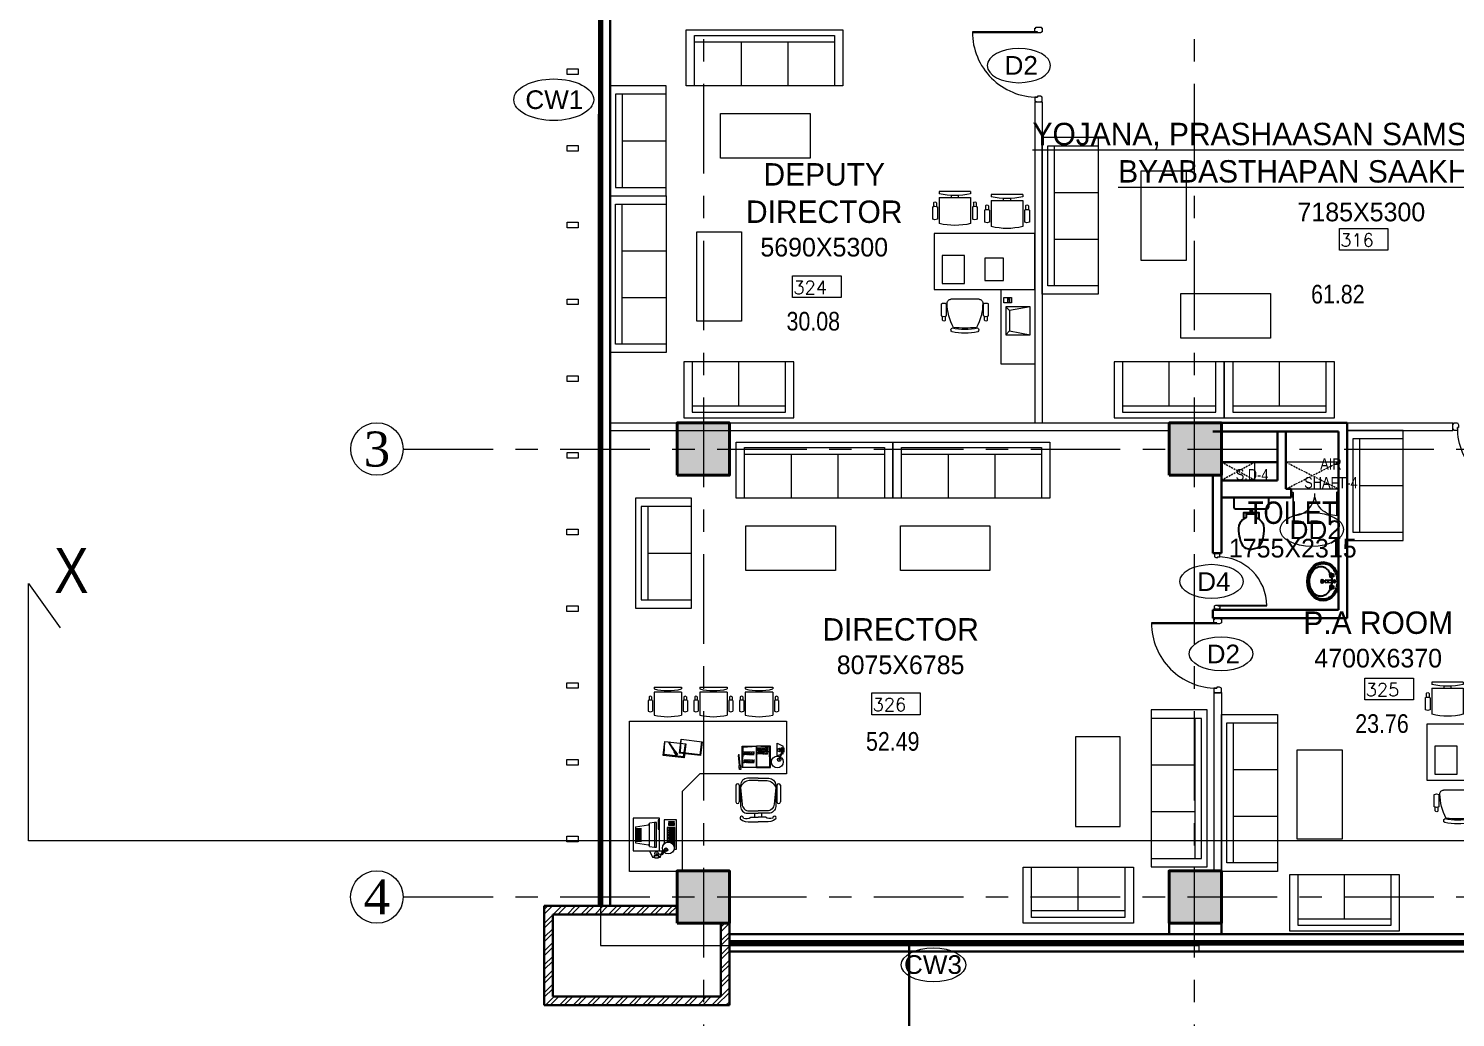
# Model space of a CAD drawing. Header units: millimetres. Extents: x 24487468 to 24959437, y -333213 to 842934.
# Drawn here: x 24705120 to 24724232, y 129557 to 142804 of the extents above; entities that cross this region are included whole.
import ezdxf
from ezdxf.enums import TextEntityAlignment as Align

# ---------------------------------------------------------------- set-up
doc = ezdxf.new("R2010")
doc.units = ezdxf.units.MM
doc.header["$MEASUREMENT"] = 0
for name, pattern in [('ACAD_ISO10W100', [18.5, 12, -3, 0.5, -3]), ('BORDERX2', [3.5, 1, -0.5, 1, -0.5, 0, -0.5]), ('Centreline', [21, 12, -3, 3, -3]), ('HIDDEN', [0.375, 0.25, -0.125])]:
    doc.linetypes.add(name, pattern=pattern)
doc.layers.get('0').update_dxf_attribs({"lineweight": 5})
for name, color, linetype, lineweight in [('A 0.13 dw', 175, 'Continuous', 5), ('A 0.13furniture', 30, 'Continuous', 0), ('AREA', 7, 'Continuous', 5), ('CENLINE', 220, 'ACAD_ISO10W100', 5), ('COLUMN', 12, 'Continuous', 40), ('GRID', 205, 'BORDERX2', 5), ('HACTH', 8, 'Continuous', 0), ('hatch', 9, 'Continuous', 0), ('p1 plan grid lck', 6, 'Continuous', 5), ('room number', 99, 'Continuous', 20), ('text', 7, 'Continuous', 15), ('TEXT ROOM', 3, 'Continuous', 15), ('wall', 53, 'Continuous', 15), ('Wall1', 37, 'Continuous', 30), ('WALL2', 4, 'Continuous', 15), ('win shutters', 140, 'Continuous', 25)]:
    doc.layers.add(name, color=color, linetype=linetype, lineweight=lineweight)
doc.layers.add('A-BTEXT', color=57, linetype='Continuous')
doc.styles.add('arial', font='times.ttf')
doc.styles.add('ATTR', font='romans.shx', dxfattribs={"width": 0.8, "height": 0.48})
doc.styles.add('LABEL', font='arial.ttf', dxfattribs={"height": 18})
doc.styles.add('ordinary', font='arial.ttf')
doc.styles.add('ROMANS', font='romans__.ttf')
doc.styles.add('Tahoma', font='technic_.ttf')

# ---------------------------------------------------------------- blocks, each defined once
blk = doc.blocks.new('column 350')
at = {"layer": 'COLUMN', "ltscale": 100}
h = blk.add_hatch(color=256, dxfattribs=at)
h.dxf.hatch_style = 1
h.paths.add_polyline_path([(1327.5, 1037.5), (627.5, 1037.5), (627.5, 337.5), (1327.5, 337.5)])
blk.add_lwpolyline([(627.5, 1037.5), (1327.5, 1037.5), (1327.5, 337.5), (627.5, 337.5)], close=True, dxfattribs=at)
blk = doc.blocks.new('grid letter-flat-4-flat-1')
at = {"layer": 'GRID', "linetype": 'Continuous'}
blk.add_circle((0, 374.75), 281.25, dxfattribs=at)
blk = doc.blocks.new('Door1000-flat-3')
at = {"layer": 'A 0.13 dw'}
for p, q in [((-38, 0), (-38, -12)), ((38, 0), (-38, 0)), ((-38, -12), (-50, -12)), ((-50, -12), (-50, -63)), ((-50, -63), (-25, -75)), ((-25, -75), (12, -75)), ((12, -75), (12, -63)), ((12, -63), (50, -63)), ((38, -12), (38, 0)), ((50, -12), (38, -12)), ((50, -63), (50, -12)), ((-50, -937), (-25, -925)), ((-50, -988), (-50, -937)), ((-25, -925), (12, -925)), ((12, -925), (12, -937)), ((12, -925), (886, -925)), ((12, -937), (50, -937)), ((12, -937), (886, -937)), ((50, -937), (50, -988)), ((-38, -988), (-50, -988)), ((-38, -1000), (-38, -988)), ((38, -1000), (-38, -1000)), ((50, -988), (38, -988)), ((38, -988), (38, -1000))]:
    blk.add_line(p, q, dxfattribs=at)
blk.add_lwpolyline([(886, -937), (886, -937, 0.414214), (12, -63)], format="xyb", dxfattribs=at)
blk = doc.blocks.new('*U36')
at = {"layer": 'room number'}
blk.add_lwpolyline([(46, 40), (46, 240), (491, 240), (491, 40)], close=True, dxfattribs=at)
at = {"layer": 'room number', "style": 'ROMANS'}
blk.add_attdef('ROOM_NUM', (53, 73), '', height=120, dxfattribs=at)
blk = doc.blocks.new('SEC')
at = {"layer": 'HACTH', "ltscale": 100}
blk.add_lwpolyline([(-25663, 0), (-60348, 0), (-60348, 3449), (-59923, 2854)], dxfattribs=at)
at = {"layer": 'text', "linetype": 'Continuous', "ltscale": 30, "insert": (-59774, 3623), "char_height": 600, "width": 21041.4, "attachment_point": 5, "style": 'arial'}
blk.add_mtext('{\\fTechnic|b0|i0|c2|p2;X}', dxfattribs=at)
blk = doc.blocks.new("84'' Sofa-flat-3-flat-1")
at = {"layer": 'A 0.13furniture'}
for p, q in [((-1987.5, -75), (-1987.5, -749.999925)), ((-112.5, -75), (-1987.5, -75)), ((-112.5, -162.5), (-1987.5, -162.5)), ((-1362.5, -162.5), (-1362.5, -749.999925)), ((-737.5, -162.5), (-737.5, -749.999925)), ((-112.5, -749.999925), (-112.5, -75))]:
    blk.add_line(p, q, dxfattribs=at)
blk.add_lwpolyline([(0, -749.999925), (0, 0), (-2100, 0), (-2100, -749.999925)], close=True, dxfattribs=at)
at = {"layer": 'A 0.13furniture', "style": 'ATTR', "text_generation_flag": 4, "width": 0.8, "flags": 9}
blk.add_attdef('ESTCODE', (0, 0), '', height=0.42, rotation=180, dxfattribs=at)
blk = doc.blocks.new('s11')
at = {"layer": 'A 0.13furniture'}
for p, q in [((-1363, 675), (-1363, 0)), ((-113, 675), (-1363, 675)), ((-1363, 587), (-1363, 0)), ((-113, 587), (-1363, 587)), ((-738, 587), (-738, 0)), ((-113, 0), (-113, 675))]:
    blk.add_line(p, q, dxfattribs=at)
blk.add_lwpolyline([(0, 0), (0, 750), (-1475, 750), (-1475, 0)], close=True, dxfattribs=at)
at = {"layer": 'A 0.13furniture', "style": 'ATTR', "text_generation_flag": 4, "width": 0.8, "flags": 9}
blk.add_attdef('ESTCODE', (0, 750), '', height=0.42, rotation=180, dxfattribs=at)
blk = doc.blocks.new('charpi western plan with cistern')
at = {"linetype": 'Continuous'}
for p, q in [((-16, 202), (-16, 150)), ((16, 150), (16, 202))]:
    blk.add_line(p, q, dxfattribs=at)
for points in [[(100, 288), (100, 202), (-100, 202), (-100, 288)], [(65, 265), (65, 217), (-65, 217), (-65, 265)]]:
    blk.add_lwpolyline(points, dxfattribs=at)
blk.add_lwpolyline([(235, 125, 0.414214), (210, 150), (210, 150), (-210, 150), (-210, 150, 0.414214), (-235, 125), (-235, 125), (-235, 0), (235, 0)], format="xyb", close=True, dxfattribs=at)
for points in [[(-65, 265), (-153, 341), (-164, 486), (-73, 677), (0, 694)], [(65, 265), (153, 341), (165, 486), (73, 677), (0, 694)]]:
    blk.add_spline(points, degree=3)
blk = doc.blocks.new('sdtgkljb m')
at = {"layer": 'A-BTEXT'}
for p, q in [((1270.14, 1569.35), (1270.84, 1568.64)), ((1271.02, 1570.13), (1270.15, 1569.27)), ((1270.25, 1569.77), (1271.27, 1568.74)), ((1271.38, 1569.96), (1270.32, 1568.91)), ((1270.51, 1570.04), (1271.54, 1569.01)), ((1271.6, 1569.65), (1270.63, 1568.69)), ((1270.94, 1570.14), (1271.64, 1569.44)), ((1271.59, 1569.11), (1271.17, 1568.69)), ((1272.92, 1570.12), (1272.92, 1568.62)), ((1275.9, 1564.36), (1275.91, 1566.36)), ((1275.91, 1566.36), (1276.41, 1566.36)), ((1275.93, 1572.36), (1275.94, 1574.36)), ((1276.43, 1572.36), (1275.93, 1572.36)), ((1275.94, 1574.36), (1276.44, 1574.36)), ((1276.41, 1566.86), (1276.4, 1563.86)), ((1277.41, 1566.85), (1276.41, 1566.86)), ((1276.44, 1574.86), (1276.43, 1571.86)), ((1276.43, 1571.86), (1277.43, 1571.85)), ((1277.44, 1574.85), (1276.44, 1574.86)), ((1277.41, 1566.35), (1277.4, 1564.35)), ((1277.41, 1566.35), (1277.41, 1566.85)), ((1278.41, 1566.35), (1277.41, 1566.35)), ((1277.44, 1574.35), (1277.43, 1572.35)), ((1277.43, 1572.35), (1278.43, 1572.35)), ((1277.43, 1571.85), (1277.43, 1572.35)), ((1277.44, 1574.35), (1277.44, 1574.85)), ((1278.44, 1574.35), (1277.44, 1574.35)), ((1277.92, 1568.35), (1277.92, 1570.35)), ((1277.92, 1569.6), (1277.92, 1569.1)), ((1278.42, 1569.6), (1277.92, 1569.6)), ((1277.92, 1569.1), (1278.42, 1569.1)), ((1278.4, 1564.35), (1278.41, 1566.35)), ((1278.42, 1569.1), (1278.42, 1569.6)), ((1278.43, 1572.35), (1278.44, 1574.35)), ((1276.4, 1564.36), (1275.9, 1564.36)), ((1276.4, 1563.86), (1277.4, 1563.85)), ((1277.4, 1563.85), (1277.4, 1564.35)), ((1277.4, 1564.35), (1278.4, 1564.35))]:
    blk.add_line(p, q, dxfattribs=at)
for centre, radius in [((1270.89, 1569.39), 1), ((1270.89, 1569.39), 0.75), ((1279.17, 1569.39), 0.75)]:
    blk.add_circle(centre, radius, dxfattribs=at)
for centre, start, end in [((1274.84, 1582.63), 261.27228, 284.08628), ((1274.76, 1556.1), 75.54745, 98.36168)]:
    blk.add_arc(centre, 12.66, start, end, dxfattribs=at)
at = {"layer": 'A-BTEXT', "extrusion": (0, 0, -1)}
blk.add_ellipse((1271.42, 1569.42), major_axis=(0.04, 13), ratio=0.807692, start_param=3.141593, end_param=9.424778, dxfattribs=at)
at = {"layer": 'A-BTEXT'}
for points, knots in [([(1271.38, 1557.42), (1270.64, 1557.42), (1269.9, 1557.53), (1268.13, 1558.07), (1267.12, 1558.63), (1265.28, 1560.15), (1264.46, 1561.13), (1263.13, 1563.38), (1262.62, 1564.66), (1261.99, 1567.38), (1261.86, 1568.81), (1262.02, 1571.64), (1262.3, 1573.04), (1263.22, 1575.62), (1263.86, 1576.8), (1265.42, 1578.8), (1266.33, 1579.63), (1268.3, 1580.83), (1269.35, 1581.21), (1271.5, 1581.5), (1272.59, 1581.41), (1274.69, 1580.77), (1275.71, 1580.22), (1277.54, 1578.7), (1278.36, 1577.73), (1279.7, 1575.48), (1280.21, 1574.19), (1280.85, 1571.48), (1280.97, 1570.05), (1280.82, 1567.22), (1280.55, 1565.82), (1279.63, 1563.24), (1278.99, 1562.06), (1277.44, 1560.05), (1276.53, 1559.22), (1274.56, 1558.02), (1273.5, 1557.64), (1272.08, 1557.44), (1271.73, 1557.42), (1271.38, 1557.42)], [0, 0, 0, 0, 0.239071, 0.239071, 0.587936, 0.587936, 0.9368, 0.9368, 1.285665, 1.285665, 1.63453, 1.63453, 1.983394, 1.983394, 2.332259, 2.332259, 2.681124, 2.681124, 3.029988, 3.029988, 3.378853, 3.378853, 3.727717, 3.727717, 4.076582, 4.076582, 4.425447, 4.425447, 4.774311, 4.774311, 5.123176, 5.123176, 5.472041, 5.472041, 5.820905, 5.820905, 6.16977, 6.16977, 6.283185, 6.283185, 6.283185, 6.283185]), ([(1269.89, 1559.42), (1269.17, 1559.43), (1268.46, 1559.57), (1267.05, 1560.14), (1266.35, 1560.58), (1265.06, 1561.76), (1264.46, 1562.51), (1263.47, 1564.23), (1263.07, 1565.22), (1262.54, 1567.32), (1262.41, 1568.44), (1262.43, 1570.67), (1262.59, 1571.78), (1263.16, 1573.86), (1263.58, 1574.83), (1264.61, 1576.52), (1265.22, 1577.24), (1266.53, 1578.38), (1267.23, 1578.79), (1268.65, 1579.32), (1269.37, 1579.44), (1270.8, 1579.4), (1271.51, 1579.24), (1272.92, 1578.63), (1273.61, 1578.17), (1274.89, 1576.96), (1275.48, 1576.2), (1276.45, 1574.44), (1276.83, 1573.44), (1277.33, 1571.33), (1277.44, 1570.2), (1277.38, 1567.98), (1277.21, 1566.87), (1276.6, 1564.8), (1276.17, 1563.85), (1275.12, 1562.19), (1274.5, 1561.49), (1273.18, 1560.39), (1272.47, 1559.99), (1271.14, 1559.53), (1270.51, 1559.42), (1269.89, 1559.42)], [0, 0, 0, 0, 0.316111, 0.316111, 0.632222, 0.632222, 0.948333, 0.948333, 1.264445, 1.264445, 1.580556, 1.580556, 1.896667, 1.896667, 2.212778, 2.212778, 2.528889, 2.528889, 2.845, 2.845, 3.161111, 3.161111, 3.477223, 3.477223, 3.793334, 3.793334, 4.109445, 4.109445, 4.425556, 4.425556, 4.741667, 4.741667, 5.057778, 5.057778, 5.373889, 5.373889, 5.690001, 5.690001, 6.006112, 6.006112, 6.283185, 6.283185, 6.283185, 6.283185])]:
    blk.add_open_spline(points, degree=3, knots=knots, dxfattribs=at)
blk = doc.blocks.new('md1')
at = {"layer": 'A 0.13 dw'}
for p, q in [((-924, 1799), (-936, 1799)), ((-936, 1799), (-936, 1748)), ((-936, 1748), (-911, 1736)), ((-924, 1811), (-924, 1799)), ((-848, 1811), (-924, 1811)), ((-911, 1736), (-874, 1736)), ((-874, 1736), (-874, 1748)), ((-874, 1748), (-836, 1748)), ((-874, 1748), (0, 1748)), ((-874, 1736), (0, 1736)), ((-848, 1799), (-848, 1811)), ((-836, 1799), (-848, 1799)), ((-836, 1748), (-836, 1799)), ((-936, 0), (-911, 12)), ((-936, -51), (-936, 0)), ((-911, 12), (-874, 12)), ((-874, 12), (-874, 0)), ((-874, 12), (0, 12)), ((-874, 0), (-836, 0)), ((-874, 0), (0, 0)), ((-836, 0), (-836, -51)), ((-924, -51), (-936, -51)), ((-924, -63), (-924, -51)), ((-848, -63), (-924, -63)), ((-836, -51), (-848, -51)), ((-848, -51), (-848, -63))]:
    blk.add_line(p, q, dxfattribs=at)
for points in [[(0, 1748), (0, 1748, -0.414214), (-874, 874)], [(0, 0), (0, 0, 0.414214), (-874, 874)]]:
    blk.add_lwpolyline(points, format="xyb", dxfattribs=at)
blk = doc.blocks.new('Production Armchair 1-flat-3-flat-1')
at = {"layer": 'A 0.13furniture'}
for p, q in [((175, 302), (224, 302)), ((175, 262), (225, 262)), ((231, 315), (393, 315)), ((231, 250), (393, 250)), ((454, 189), (454, -188)), ((175, -261), (225, -261)), ((175, -300), (224, -300)), ((231, -248), (393, -248)), ((231, -313), (393, -313))]:
    blk.add_line(p, q, dxfattribs=at)
for centre, radius, start, end in [((402, -433), 672, 89.8784, 119.0931), ((185, 282), 21.8, 114.8953, 245.3358), ((284, 282), 62.8, 148.9511, 211.0489), ((340, 282), 62.8, 328.9511, 31.0489), ((405, 190), 48.9, 359.252, 92.1864), ((804, 0), 804, 167.6021, 192.3979), ((44, 156), 30.3, 34.2916, 145.7084), ((854, 0), 804, 167.6021, 192.3979), ((1965, 0), 1896, 175.3453, 184.606), ((44, -156), 30.3, 214.2902, 325.7098), ((402, 435), 672, 240.894, 270.1219), ((405, -188), 48.9, 267.8132, 0.748), ((185, -280), 21.8, 114.6645, 245.1044), ((284, -281), 62.8, 148.9511, 211.0489), ((340, -281), 62.8, 328.9511, 31.0489)]:
    blk.add_arc(centre, radius, start, end, dxfattribs=at)
at = {"layer": 'A 0.13furniture', "style": 'ATTR', "text_generation_flag": 4, "width": 0.8, "flags": 9}
blk.add_attdef('ESTCODE', (0, 0), '', height=0.126, rotation=270, dxfattribs=at)
blk = doc.blocks.new('Executive Armchair 1-flat-5-flat-1')
at = {"layer": 'A 0.13furniture'}
for p, q in [((-80.00175, 209.8875), (-430.05475, 209.8875)), ((-207.9205, 299.7425), (-369.9195, 299.7425)), ((-207.9205, 234.94), (-369.9195, 234.94)), ((-152.609, 286.8125), (-201.71775, 286.7925)), ((-152.68875, 247.275), (-200.6105, 247.28)), ((-80.00175, -209.89), (-80.00175, 209.8875)), ((0, 210), (-30.0025, 210)), ((0, 210), (0, -210)), ((-53.85975, 45), (-80.00175, 45)), ((-80.00175, -45), (-53.8405, -45)), ((-80.00175, -209.89), (-430.001, -209.89)), ((-207.9205, -234.9425), (-369.9195, -234.9425)), ((-207.9205, -299.745), (-369.9195, -299.745)), ((-152.609, -286.815), (-201.71775, -286.795)), ((-152.68875, -247.2775), (-200.6105, -247.2825)), ((0, -210), (-30.0025, -210))]:
    blk.add_line(p, q, dxfattribs=at)
for centre, radius, start, end in [((439.44675, 0.11), 894.44925, 166.435999999, 193.5788), ((-316.09875, 267.3425), 62.82115, 148.951400001, 211.048700002), ((-261.74125, 267.3425), 62.82123, 328.951400001, 31.04859), ((-161.7745, 267.0625), 21.77348, 294.664000001, 65.104889999), ((839.5795, 0), 894.58, 166.423299999, 193.576700001), ((-316.099, -267.3425), 62.821, 148.951299998, 211.048700002), ((-261.741, -267.3425), 62.821, 328.951299998, 31.04867), ((-161.7745, -267.065), 21.77342, 294.894900003, 65.336150001)]:
    blk.add_arc(centre, radius, start, end, dxfattribs=at)
at = {"layer": 'A 0.13furniture', "style": 'ATTR', "text_generation_flag": 4, "width": 0.8, "flags": 9}
blk.add_attdef('ESTCODE', (0, 0), '', height=0.1199, rotation=90, dxfattribs=at)
blk = doc.blocks.new('Executive Armchair 1-flat-6-flat-1')
at = {"layer": 'A 0.13furniture'}
for p, q in [((-80.00175, 209.8875), (-430.05475, 209.8875)), ((-207.9205, 299.7425), (-369.9195, 299.7425)), ((-207.9205, 234.94), (-369.9195, 234.94)), ((-152.609, 286.8125), (-201.71775, 286.7925)), ((-152.68875, 247.275), (-200.6105, 247.28)), ((-80.00175, -209.89), (-80.00175, 209.8875)), ((0, 210), (-30.0025, 210)), ((0, 210), (0, -210)), ((-53.85975, 45), (-80.00175, 45)), ((-80.00175, -45), (-53.8405, -45)), ((-80.00175, -209.89), (-430.001, -209.89)), ((-207.9205, -234.9425), (-369.9195, -234.9425)), ((-207.9205, -299.745), (-369.9195, -299.745)), ((-152.609, -286.815), (-201.71775, -286.795)), ((-152.68875, -247.2775), (-200.6105, -247.2825)), ((0, -210), (-30.0025, -210))]:
    blk.add_line(p, q, dxfattribs=at)
for centre, radius, start, end in [((439.44675, 0.11), 894.44925, 166.435999999, 193.5788), ((-316.09875, 267.3425), 62.82115, 148.951400001, 211.048700002), ((-261.74125, 267.3425), 62.82123, 328.951400001, 31.04859), ((-161.7745, 267.0625), 21.77348, 294.664000001, 65.104889999), ((839.5795, 0), 894.58, 166.423299999, 193.576700001), ((-316.099, -267.3425), 62.821, 148.951299998, 211.048700002), ((-261.741, -267.3425), 62.821, 328.951299998, 31.04867), ((-161.7745, -267.065), 21.77342, 294.894900003, 65.336150001)]:
    blk.add_arc(centre, radius, start, end, dxfattribs=at)
at = {"layer": 'A 0.13furniture', "style": 'ATTR', "text_generation_flag": 4, "width": 0.8, "flags": 9}
blk.add_attdef('ESTCODE', (0, 0), '', height=0.1199, rotation=90, dxfattribs=at)
blk = doc.blocks.new('ASD-flat-1-flat-1')
at = {"layer": 'A 0.13furniture'}
for p, q in [((552383, -73628), (551383, -73628)), ((551383, -73628), (551383, -74078)), ((551777, -74017), (551777, -73692)), ((551827, -73967), (551777, -73692)), ((551777, -73692), (552152, -73692)), ((552152, -73692), (552102, -73967)), ((552152, -73692), (552152, -74017)), ((552202, -73942), (552202, -74042)), ((552277, -73942), (552202, -73942)), ((552277, -74042), (552277, -73942)), ((551383, -74078), (552383, -74078)), ((551777, -74017), (551827, -73967)), ((552152, -74017), (551777, -74017)), ((552102, -73967), (551827, -73967)), ((552102, -73967), (552152, -74017)), ((552202, -74042), (552277, -74042)), ((552214, -73967), (552214, -73992)), ((552264, -73967), (552214, -73967)), ((552214, -73992), (552264, -73992)), ((552239, -73967), (552239, -73992)), ((552264, -73992), (552264, -73967))]:
    blk.add_line(p, q, dxfattribs=at)
for points in [[(553133, -73628), (553133, -74978), (552383, -74978), (552383, -73628)], [(552801, -74296), (552501, -74296), (552501, -74046), (552801, -74046)], [(552839, -74871), (552464, -74871), (552464, -74571), (552839, -74571)]]:
    blk.add_lwpolyline(points, close=True, dxfattribs=at)
for name, p in [('Executive Armchair 1-flat-6-flat-1', (553655, -74001)), ('Production Armchair 1-flat-3-flat-1', (551797, -74565)), ('Executive Armchair 1-flat-5-flat-1', (553696, -74699))]:
    blk.add_blockref(name, p, dxfattribs=at)
at = {"layer": 'A 0.13furniture', "style": 'ATTR', "width": 0.8, "flags": 9}
blk.add_attdef('ESTCODE', (551777, -73692), '', height=0.00147, dxfattribs=at)
blk = doc.blocks.new('sdfsdfsdf')
at = {"layer": 'A 0.13furniture'}
for p, q in [((-162023, -615733), (-162014, -615531)), ((-161955, -615537), (-161948, -615556)), ((-161939, -615551), (-161955, -615537)), ((-161866, -615687), (-161948, -615556)), ((-161857, -615681), (-161939, -615551)), ((-161771, -615701), (-161762, -615499)), ((-161473, -615738), (-161446, -615540)), ((-161446, -615540), (-161442, -615536)), ((-162038, -615745), (-162023, -615733)), ((-161725, -615770), (-162023, -615733)), ((-161869, -615689), (-161857, -615681)), ((-161835, -615743), (-161869, -615689)), ((-161857, -615681), (-161854, -615680)), ((-161852, -615715), (-161856, -615717)), ((-161839, -615744), (-161856, -615717)), ((-161854, -615680), (-161820, -615734)), ((-161835, -615741), (-161852, -615715)), ((-161835, -615741), (-161839, -615744)), ((-161820, -615734), (-161835, -615743)), ((-161786, -615713), (-161771, -615701)), ((-161473, -615738), (-161771, -615701)), ((-161725, -615770), (-161698, -615571)), ((-161725, -615770), (-161717, -615781)), ((-161698, -615571), (-161693, -615568)), ((-161466, -615749), (-161473, -615738)), ((-160882, -615726), (-160885, -615746)), ((-160871, -615899), (-160885, -615746)), ((-160874, -615745), (-160882, -615726)), ((-160860, -615898), (-160874, -615745)), ((-160827, -615607), (-160813, -615620)), ((-160817, -615921), (-160813, -615620)), ((-160813, -615620), (-160612, -615607)), ((-160411, -615620), (-160612, -615607)), ((-160608, -615925), (-160608, -615607)), ((-160407, -615921), (-160411, -615620)), ((-160294, -615755), (-160294, -615561)), ((-160294, -615561), (-160199, -615607)), ((-160199, -615724), (-160294, -615755)), ((-160197, -615623), (-160266, -615806)), ((-160261, -615659), (-160197, -615623)), ((-160192, -615633), (-160260, -615815)), ((-160257, -615669), (-160192, -615633)), ((-160226, -615705), (-160226, -615627)), ((-160226, -615627), (-160188, -615645)), ((-160188, -615692), (-160226, -615705)), ((-160199, -615640), (-160199, -615607)), ((-160199, -615724), (-160199, -615696)), ((-160188, -615692), (-160188, -615645)), ((-160875, -615899), (-160860, -615898)), ((-160869, -615963), (-160875, -615899)), ((-160871, -615930), (-160875, -615931)), ((-160872, -615962), (-160875, -615931)), ((-160868, -615961), (-160872, -615962)), ((-160868, -615961), (-160871, -615930)), ((-160851, -615962), (-160869, -615963)), ((-160860, -615898), (-160857, -615898)), ((-160857, -615898), (-160851, -615962)), ((-160827, -615929), (-160817, -615921)), ((-160817, -615921), (-160616, -615925)), ((-160616, -615925), (-160612, -615929)), ((-160407, -615921), (-160608, -615925)), ((-161746, -616298), (-161478, -616030)), ((-160925, -616203), (-160925, -616458)), ((-160873, -616203), (-160873, -616458)), ((-160296, -616203), (-160296, -616458)), ((-160244, -616203), (-160244, -616458)), ((-160638, -616631), (-160638, -616694)), ((-160531, -616631), (-160531, -616694)), ((-162495, -616707), (-162495, -617205)), ((-162092, -616707), (-162495, -616707)), ((-162464, -616838), (-162265, -616808)), ((-162464, -616838), (-162464, -617087)), ((-162464, -616866), (-162370, -616866)), ((-162173, -616773), (-162245, -616784)), ((-162245, -617140), (-162245, -616784)), ((-162173, -616773), (-162173, -617151)), ((-162139, -616773), (-162173, -616773)), ((-162139, -617151), (-162139, -616773)), ((-162116, -616731), (-162116, -616873)), ((-162092, -616731), (-162116, -616731)), ((-162092, -617205), (-162092, -616707)), ((-162024, -616731), (-162024, -617102)), ((-161835, -616731), (-162024, -616731)), ((-161977, -616850), (-161977, -617076)), ((-161859, -616850), (-161977, -616850)), ((-161859, -617158), (-161859, -616850)), ((-161835, -617181), (-161835, -616731)), ((-162464, -616877), (-162370, -616877)), ((-162464, -616887), (-162370, -616887)), ((-162464, -616898), (-162370, -616898)), ((-162464, -616909), (-162370, -616909)), ((-162464, -616920), (-162370, -616920)), ((-162464, -616930), (-162370, -616930)), ((-162464, -616941), (-162370, -616941)), ((-162464, -616941), (-162370, -616941)), ((-162464, -616952), (-162370, -616952)), ((-162464, -616963), (-162370, -616963)), ((-162464, -616973), (-162370, -616973)), ((-162464, -616984), (-162370, -616984)), ((-162464, -616995), (-162370, -616995)), ((-162464, -617005), (-162370, -617005)), ((-162464, -617016), (-162370, -617016)), ((-162464, -617027), (-162370, -617027)), ((-162464, -617038), (-162370, -617038)), ((-162464, -617048), (-162370, -617048)), ((-162464, -617059), (-162370, -617059)), ((-162464, -617087), (-162265, -617116)), ((-162116, -616873), (-162092, -616873)), ((-162495, -617205), (-162092, -617205)), ((-162245, -617140), (-162173, -617151)), ((-162245, -617214), (-162199, -617309)), ((-162050, -617214), (-162245, -617214)), ((-162101, -617283), (-162179, -617283)), ((-162179, -617283), (-162161, -617321)), ((-162173, -617151), (-162139, -617151)), ((-162146, -617247), (-162056, -617257)), ((-162136, -617251), (-162047, -617262)), ((-162114, -617321), (-162101, -617283)), ((-162082, -617309), (-162050, -617214)), ((-162056, -617257), (-161999, -617188)), ((-162047, -617262), (-161990, -617194)), ((-161872, -617181), (-161835, -617181)), ((-161870, -617158), (-161859, -617158)), ((-162166, -617309), (-162199, -617309)), ((-162114, -617321), (-162161, -617321)), ((-162082, -617309), (-162110, -617309))]:
    blk.add_line(p, q, dxfattribs=at)
for points in [[(-162552, -616019), (-162552, -615224), (-160152, -615224), (-160152, -615734)], [(-160152, -615734), (-160152, -616030), (-161478, -616030)], [(-161746, -616298), (-161746, -617524), (-162552, -617524), (-162552, -616019)], [(-161922, -617083), (-161915, -617083), (-161915, -617086)], [(-161910, -617089), (-161910, -617083), (-161902, -617083), (-161902, -617096)], [(-161892, -617105), (-161886, -617105), (-161886, -617112)], [(-161876, -617131), (-161872, -617131), (-161872, -617146), (-161872, -617146)]]:
    blk.add_lwpolyline(points, dxfattribs=at)
for points in [[(-161693, -615568), (-161717, -615781), (-162038, -615745), (-162014, -615531)], [(-161442, -615536), (-161466, -615749), (-161786, -615713), (-161762, -615499)], [(-160612, -615929), (-160827, -615929), (-160827, -615607), (-160612, -615607)], [(-160612, -615929), (-160397, -615929), (-160397, -615607), (-160612, -615607)], [(-161945, -616758), (-161945, -616773), (-161954, -616773), (-161954, -616758)], [(-161945, -616784), (-161945, -616799), (-161954, -616799), (-161954, -616784)], [(-161945, -616806), (-161945, -616821), (-161954, -616821), (-161954, -616806)], [(-161945, -616865), (-161945, -616881), (-161954, -616881), (-161954, -616865)], [(-161930, -616758), (-161930, -616773), (-161939, -616773), (-161939, -616758)], [(-161930, -616784), (-161930, -616799), (-161939, -616799), (-161939, -616784)], [(-161930, -616806), (-161930, -616821), (-161939, -616821), (-161939, -616806)], [(-161930, -616865), (-161930, -616881), (-161939, -616881), (-161939, -616865)], [(-161915, -616758), (-161915, -616773), (-161924, -616773), (-161924, -616758)], [(-161915, -616784), (-161915, -616799), (-161924, -616799), (-161924, -616784)], [(-161915, -616806), (-161915, -616821), (-161924, -616821), (-161924, -616806)], [(-161915, -616865), (-161915, -616881), (-161924, -616881), (-161924, -616865)], [(-161902, -616758), (-161902, -616773), (-161910, -616773), (-161910, -616758)], [(-161902, -616784), (-161902, -616799), (-161910, -616799), (-161910, -616784)], [(-161902, -616806), (-161902, -616821), (-161910, -616821), (-161910, -616806)], [(-161902, -616865), (-161902, -616881), (-161910, -616881), (-161910, -616865)], [(-161886, -616758), (-161886, -616773), (-161895, -616773), (-161895, -616758)], [(-161886, -616784), (-161886, -616799), (-161895, -616799), (-161895, -616784)], [(-161886, -616806), (-161886, -616821), (-161895, -616821), (-161895, -616806)], [(-161886, -616865), (-161886, -616881), (-161895, -616881), (-161895, -616865)], [(-161872, -616758), (-161872, -616773), (-161880, -616773), (-161880, -616758)], [(-161872, -616784), (-161872, -616799), (-161880, -616799), (-161880, -616784)], [(-161872, -616806), (-161872, -616821), (-161880, -616821), (-161880, -616806)], [(-161872, -616865), (-161872, -616881), (-161880, -616881), (-161880, -616865)], [(-161945, -616891), (-161945, -616906), (-161954, -616906), (-161954, -616891)], [(-161945, -616914), (-161945, -616929), (-161954, -616929), (-161954, -616914)], [(-161945, -616940), (-161945, -616955), (-161954, -616955), (-161954, -616940)], [(-161945, -616960), (-161945, -616976), (-161954, -616976), (-161954, -616960)], [(-161945, -616986), (-161945, -617001), (-161954, -617001), (-161954, -616986)], [(-161945, -617009), (-161945, -617024), (-161954, -617024), (-161954, -617009)], [(-161945, -617035), (-161945, -617050), (-161954, -617050), (-161954, -617035)], [(-161945, -617057), (-161945, -617072), (-161954, -617072), (-161954, -617057)], [(-161930, -616891), (-161930, -616906), (-161939, -616906), (-161939, -616891)], [(-161930, -616914), (-161930, -616929), (-161939, -616929), (-161939, -616914)], [(-161930, -616940), (-161930, -616955), (-161939, -616955), (-161939, -616940)], [(-161930, -616960), (-161930, -616976), (-161939, -616976), (-161939, -616960)], [(-161930, -616986), (-161930, -617001), (-161939, -617001), (-161939, -616986)], [(-161930, -617009), (-161930, -617024), (-161939, -617024), (-161939, -617009)], [(-161930, -617035), (-161930, -617050), (-161939, -617050), (-161939, -617035)], [(-161930, -617057), (-161930, -617072), (-161939, -617072), (-161939, -617057)], [(-161915, -616891), (-161915, -616906), (-161924, -616906), (-161924, -616891)], [(-161915, -616914), (-161915, -616929), (-161924, -616929), (-161924, -616914)], [(-161915, -616940), (-161915, -616955), (-161924, -616955), (-161924, -616940)], [(-161915, -616960), (-161915, -616976), (-161924, -616976), (-161924, -616960)], [(-161915, -616986), (-161915, -617001), (-161924, -617001), (-161924, -616986)], [(-161915, -617009), (-161915, -617024), (-161924, -617024), (-161924, -617009)], [(-161915, -617035), (-161915, -617050), (-161924, -617050), (-161924, -617035)], [(-161915, -617057), (-161915, -617072), (-161924, -617072), (-161924, -617057)], [(-161902, -616891), (-161902, -616906), (-161910, -616906), (-161910, -616891)], [(-161902, -616914), (-161902, -616929), (-161910, -616929), (-161910, -616914)], [(-161902, -616940), (-161902, -616955), (-161910, -616955), (-161910, -616940)], [(-161902, -616960), (-161902, -616976), (-161910, -616976), (-161910, -616960)], [(-161902, -616986), (-161902, -617001), (-161910, -617001), (-161910, -616986)], [(-161902, -617009), (-161902, -617024), (-161910, -617024), (-161910, -617009)], [(-161902, -617035), (-161902, -617050), (-161910, -617050), (-161910, -617035)], [(-161902, -617057), (-161902, -617072), (-161910, -617072), (-161910, -617057)], [(-161886, -616891), (-161886, -616906), (-161895, -616906), (-161895, -616891)], [(-161886, -616914), (-161886, -616929), (-161895, -616929), (-161895, -616914)], [(-161886, -616940), (-161886, -616955), (-161895, -616955), (-161895, -616940)], [(-161886, -616960), (-161886, -616976), (-161895, -616976), (-161895, -616960)], [(-161886, -616986), (-161886, -617001), (-161895, -617001), (-161895, -616986)], [(-161886, -617009), (-161886, -617024), (-161895, -617024), (-161895, -617009)], [(-161886, -617035), (-161886, -617050), (-161895, -617050), (-161895, -617035)], [(-161886, -617057), (-161886, -617072), (-161895, -617072), (-161895, -617057)], [(-161886, -617083), (-161886, -617098), (-161895, -617098), (-161895, -617083)], [(-161872, -616891), (-161872, -616906), (-161880, -616906), (-161880, -616891)], [(-161872, -616914), (-161872, -616929), (-161880, -616929), (-161880, -616914)], [(-161872, -616940), (-161872, -616955), (-161880, -616955), (-161880, -616940)], [(-161872, -616960), (-161872, -616976), (-161880, -616976), (-161880, -616960)], [(-161872, -616986), (-161872, -617001), (-161880, -617001), (-161880, -616986)], [(-161872, -617009), (-161872, -617024), (-161880, -617024), (-161880, -617009)], [(-161872, -617035), (-161872, -617050), (-161880, -617050), (-161880, -617035)], [(-161872, -617057), (-161872, -617072), (-161880, -617072), (-161880, -617057)], [(-161872, -617083), (-161872, -617098), (-161880, -617098), (-161880, -617083)], [(-161872, -617105), (-161872, -617120), (-161880, -617120), (-161880, -617105)]]:
    blk.add_lwpolyline(points, close=True, dxfattribs=at)
for points in [[(-160584, -616096), (-160746, -616096, 0.414214), (-160853, -616203), (-160853, -616526, 0.418376), (-160746, -616631), (-160584, -616631)], [(-160584, -616130), (-160721, -616130, 0.28028), (-160853, -616237), (-160829, -616490, 0.418376), (-160721, -616596), (-160584, -616596)], [(-160584, -616096), (-160423, -616096, -0.414214), (-160316, -616203), (-160316, -616526, -0.418376), (-160423, -616631), (-160584, -616631)], [(-160584, -616130), (-160447, -616130, -0.28028), (-160316, -616237), (-160340, -616490, -0.418376), (-160447, -616596), (-160584, -616596)], [(-160858, -616716, 0.207066), (-160694, -616763), (-160584, -616763)], [(-160809, -616707, 0.214578), (-160695, -616694), (-160584, -616694)], [(-160360, -616707, -0.214578), (-160474, -616694), (-160584, -616694)], [(-160311, -616716, -0.207066), (-160475, -616763), (-160584, -616763)]]:
    blk.add_lwpolyline(points, format="xyb", dxfattribs=at)
for centre, radius in [((-160290, -615846), 89.7), ((-160259, -615664), 27.1), ((-160263, -615811), 27.1), ((-161960, -617164), 89.7), ((-162141, -617249), 27.1), ((-161994, -617190), 27.1)]:
    blk.add_circle(centre, radius, dxfattribs=at)
for centre, radius, start, end in [((-160259, -615664), 5.37, 290.2362, 110.2362), ((-160263, -615811), 5.37, 124.9751, 304.9751), ((-160899, -616208), 26.3, 10.358, 169.4219), ((-160270, -616208), 26.3, 10.5781, 169.642), ((-160899, -616458), 25.9, 180, 0), ((-160270, -616458), 25.9, 180, 0), ((-162269, -616785), 23.8, 276.4338, 2.748), ((-160835, -616703), 26.3, 352.4652, 210.1772), ((-160334, -616703), 26.3, 329.8228, 187.5348), ((-162269, -617139), 23.8, 357.252, 83.5662), ((-162141, -617249), 5.37, 159.7638, 339.7638), ((-161995, -617191), 5.37, 325.0249, 145.0249)]:
    blk.add_arc(centre, radius, start, end, dxfattribs=at)
for points in [[(-160646, -615735), (-160657, -615736), (-160663, -615737), (-160671, -615736), (-160676, -615737), (-160685, -615736), (-160690, -615739), (-160699, -615734), (-160703, -615737), (-160714, -615734), (-160718, -615737), (-160725, -615734), (-160727, -615736), (-160747, -615733), (-160749, -615736), (-160755, -615733), (-160771, -615734), (-160774, -615731), (-160777, -615734), (-160781, -615733), (-160784, -615734), (-160793, -615735), (-160799, -615736), (-160803, -615734), (-160806, -615737), (-160807, -615736), (-160808, -615736)], [(-160642, -615718), (-160653, -615719), (-160658, -615721), (-160667, -615719), (-160672, -615721), (-160680, -615719), (-160686, -615722), (-160694, -615718), (-160698, -615721), (-160709, -615718), (-160713, -615721), (-160720, -615718), (-160723, -615719), (-160742, -615716), (-160745, -615719), (-160750, -615716), (-160767, -615717), (-160770, -615715), (-160772, -615718), (-160776, -615716), (-160779, -615718), (-160789, -615718), (-160794, -615719), (-160798, -615718), (-160801, -615720), (-160802, -615719), (-160804, -615719)], [(-160641, -615697), (-160652, -615698), (-160657, -615699), (-160666, -615698), (-160671, -615699), (-160679, -615698), (-160685, -615701), (-160693, -615697), (-160697, -615699), (-160708, -615697), (-160712, -615699), (-160719, -615697), (-160722, -615698), (-160741, -615695), (-160744, -615698), (-160749, -615695), (-160766, -615696), (-160769, -615694), (-160771, -615696), (-160775, -615695), (-160778, -615696), (-160788, -615697), (-160793, -615698), (-160797, -615696), (-160800, -615699), (-160801, -615698), (-160803, -615698)], [(-160435, -615672), (-160446, -615674), (-160452, -615675), (-160460, -615673), (-160465, -615675), (-160474, -615673), (-160479, -615676), (-160488, -615672), (-160491, -615675), (-160503, -615672), (-160507, -615675), (-160514, -615672), (-160516, -615674), (-160536, -615670), (-160538, -615673), (-160544, -615670), (-160560, -615672), (-160563, -615669), (-160566, -615672), (-160570, -615670), (-160572, -615672), (-160582, -615672), (-160588, -615673), (-160592, -615672), (-160594, -615675), (-160596, -615673), (-160597, -615673)], [(-160434, -615724), (-160445, -615725), (-160450, -615726), (-160459, -615725), (-160464, -615726), (-160473, -615725), (-160478, -615728), (-160486, -615723), (-160490, -615726), (-160502, -615723), (-160505, -615726), (-160513, -615723), (-160515, -615725), (-160534, -615722), (-160537, -615725), (-160543, -615722), (-160559, -615723), (-160562, -615720), (-160564, -615723), (-160569, -615722), (-160571, -615723), (-160581, -615723), (-160586, -615725), (-160591, -615723), (-160593, -615726), (-160595, -615725), (-160596, -615725)], [(-160431, -615655), (-160442, -615657), (-160447, -615658), (-160456, -615657), (-160461, -615658), (-160469, -615657), (-160475, -615660), (-160483, -615655), (-160487, -615658), (-160498, -615655), (-160502, -615658), (-160509, -615655), (-160512, -615657), (-160531, -615654), (-160534, -615656), (-160539, -615654), (-160556, -615655), (-160559, -615652), (-160561, -615655), (-160565, -615654), (-160568, -615655), (-160578, -615655), (-160583, -615656), (-160587, -615655), (-160590, -615658), (-160591, -615656), (-160593, -615656)], [(-160430, -615634), (-160441, -615636), (-160446, -615637), (-160454, -615635), (-160460, -615637), (-160468, -615635), (-160473, -615638), (-160482, -615634), (-160486, -615637), (-160497, -615634), (-160501, -615637), (-160508, -615634), (-160511, -615636), (-160530, -615632), (-160532, -615635), (-160538, -615632), (-160555, -615634), (-160557, -615631), (-160560, -615634), (-160564, -615633), (-160567, -615634), (-160577, -615634), (-160582, -615635), (-160586, -615634), (-160589, -615637), (-160590, -615635), (-160592, -615635)], [(-160430, -615707), (-160441, -615708), (-160446, -615710), (-160454, -615708), (-160460, -615710), (-160468, -615708), (-160473, -615711), (-160482, -615707), (-160486, -615710), (-160497, -615707), (-160501, -615710), (-160508, -615707), (-160511, -615708), (-160530, -615705), (-160532, -615708), (-160538, -615705), (-160555, -615706), (-160557, -615704), (-160560, -615706), (-160564, -615705), (-160567, -615706), (-160577, -615707), (-160582, -615708), (-160586, -615706), (-160589, -615709), (-160590, -615708), (-160592, -615708)], [(-160428, -615686), (-160439, -615687), (-160445, -615688), (-160453, -615687), (-160459, -615688), (-160467, -615687), (-160472, -615690), (-160481, -615685), (-160485, -615688), (-160496, -615685), (-160500, -615688), (-160507, -615685), (-160509, -615687), (-160529, -615684), (-160531, -615687), (-160537, -615684), (-160554, -615685), (-160556, -615682), (-160559, -615685), (-160563, -615684), (-160566, -615685), (-160576, -615685), (-160581, -615687), (-160585, -615685), (-160588, -615688), (-160589, -615687), (-160590, -615687)], [(-160644, -615857), (-160655, -615859), (-160660, -615860), (-160669, -615859), (-160674, -615860), (-160683, -615859), (-160688, -615862), (-160696, -615857), (-160700, -615860), (-160712, -615857), (-160715, -615860), (-160723, -615857), (-160725, -615859), (-160744, -615856), (-160747, -615859), (-160753, -615856), (-160769, -615857), (-160772, -615854), (-160774, -615857), (-160779, -615856), (-160781, -615857), (-160791, -615857), (-160796, -615859), (-160801, -615857), (-160803, -615860), (-160805, -615859), (-160806, -615859)], [(-160639, -615841), (-160650, -615842), (-160656, -615843), (-160664, -615842), (-160670, -615843), (-160678, -615842), (-160683, -615845), (-160692, -615841), (-160696, -615843), (-160707, -615841), (-160711, -615843), (-160718, -615841), (-160721, -615842), (-160740, -615839), (-160742, -615842), (-160748, -615839), (-160765, -615840), (-160767, -615837), (-160770, -615840), (-160774, -615839), (-160777, -615840), (-160787, -615841), (-160792, -615842), (-160796, -615840), (-160799, -615843), (-160800, -615842), (-160802, -615842)], [(-160638, -615819), (-160649, -615821), (-160655, -615822), (-160663, -615821), (-160669, -615822), (-160677, -615821), (-160682, -615824), (-160691, -615819), (-160695, -615822), (-160706, -615819), (-160710, -615822), (-160717, -615819), (-160719, -615821), (-160739, -615818), (-160741, -615821), (-160747, -615818), (-160764, -615819), (-160766, -615816), (-160769, -615819), (-160773, -615818), (-160776, -615819), (-160785, -615819), (-160791, -615821), (-160795, -615819), (-160798, -615822), (-160799, -615821), (-160800, -615821)]]:
    blk.add_spline(points, degree=3, dxfattribs=at)
at = {"layer": 'A 0.13furniture', "rotation": 90}
for name, p in [('Executive Armchair 1-flat-6-flat-1', (-161968, -614699)), ('Executive Armchair 1-flat-6-flat-1', (-161269, -614699)), ('Executive Armchair 1-flat-5-flat-1', (-160571, -614699))]:
    blk.add_blockref(name, p, dxfattribs=at)

msp = doc.modelspace()

# ---------------------------------------------------------------- hatches: boundary and pattern name
at = {"layer": 'hatch', "ltscale": 100}
h = msp.add_hatch(dxfattribs=at)
h.set_pattern_fill('ANSI32', color=256, scale=350)
h.set_pattern_definition([(45, (24713267.47, 130385.93), (-92.808, 92.808), []), (45, (24713329.34, 130385.93), (-92.808, 92.808), [])])
h.paths.add_polyline_path([(24714506.6, 130821), (24714391.6, 130821), (24714391.6, 130521), (24714506.6, 130521)], flags=17)
h.paths.add_polyline_path([(24714506.6, 130521), (24714391.6, 130521), (24714391.6, 129836), (24712143.3, 129836), (24712143.3, 130935.8), (24712781.7, 130935.8), (24712781.7, 131050.7), (24712781.7, 131050.8), (24712028.3, 131050.8), (24712028.3, 129721), (24714506.6, 129721)])
h.paths.add_polyline_path([(24713806.6, 131050.9), (24712781.7, 131050.8), (24712781.7, 130935.8), (24713806.6, 130935.9)])

# ---------------------------------------------------------------- linework, layer by layer
at = {"ltscale": 100}
msp.add_lwpolyline([(24755623.2, 144721), (24742812.7, 144721), (24742812.7, 150620.8), (24740897.7, 150620.4), (24740897.8, 150220.8), (24728623.3, 150220.8), (24728623.2, 150220.8), (24727898.2, 150220.8), (24727898.2, 149520.9), (24712783.2, 149521.1), (24712783.2, 149406), (24712783.2, 149406), (24712781.7, 131050.8), (24712781.7, 131050.7), (24712781.7, 130521), (24720796.6, 130521), (24720796.6, 130441), (24726815.1, 130441), (24726815.1, 121071)], dxfattribs=at)
at = {"layer": 'A 0.13furniture'}
for points in [[(24715587.8, 141067.5), (24714387.8, 141067.5), (24714387.8, 141667.5), (24715587.8, 141667.5)], [(24720622.9, 140897.2), (24720622.9, 139697.2), (24720022.9, 139697.2), (24720022.9, 140897.2)], [(24714671.4, 140082.4), (24714671.4, 138882.4), (24714071.4, 138882.4), (24714071.4, 140082.4)], [(24721753.4, 138656.6), (24720553.4, 138656.6), (24720553.4, 139256.6), (24721753.4, 139256.6)], [(24715929.1, 135544.7), (24714729.1, 135544.7), (24714729.1, 136144.7), (24715929.1, 136144.7)], [(24717996.6, 135544.7), (24716796.6, 135544.7), (24716796.6, 136144.7), (24717996.6, 136144.7)], [(24719143.1, 133314.8), (24719143.1, 132114.8), (24719743.1, 132114.8), (24719743.1, 133314.8)], [(24722113, 131944), (24722113, 133144), (24722713, 133144), (24722713, 131944)]]:
    msp.add_lwpolyline(points, close=True, dxfattribs=at)
at = {"layer": 'HACTH', "linetype": 'HIDDEN', "ltscale": 100}
for p, q in [((24721546.6, 136996), (24721096.6, 136751)), ((24721546.6, 136751), (24721096.6, 136996)), ((24721961.6, 136996), (24722665.8, 136636)), ((24721961.6, 136636), (24722665.8, 136996))]:
    msp.add_line(p, q, dxfattribs=at)
at = {"layer": 'HACTH', "ltscale": 100}
for p, q in [((24722665.8, 136996), (24721961.6, 136996)), ((24722030.9, 136636), (24722661.8, 136636.1))]:
    msp.add_line(p, q, dxfattribs=at)
msp.add_lwpolyline([(24721546.6, 136996), (24721096.6, 136996), (24721096.6, 136751), (24721546.6, 136751)], close=True, dxfattribs=at)
at = {"layer": 'p1 plan grid lck', "linetype": 'Centreline', "ltscale": 100}
for p, q in [((24714158.2, 154661.4), (24714158.2, 107814.4)), ((24720734, 154661.4), (24720734, 107814.4)), ((24710142.3, 137171), (24762532.1, 137171)), ((24710141.8, 131171), (24762531.6, 131171))]:
    msp.add_line(p, q, dxfattribs=at)
at = {"layer": 'text', "ltscale": 100, "extrusion": (0, 0, -1)}
msp.add_ellipse((24718384.7, 142306.8), major_axis=(-424.8, 0), ratio=0.5372842, dxfattribs=at)
at = {"layer": 'text', "ltscale": 100}
for centre, major_axis, ratio in [((24712154.6, 141850.5), (-535.1, 0), 0.5199659), ((24722308.5, 136093.3), (-424.8, 0), 0.5372842), ((24720965.1, 135398.6), (-424.8, 0), 0.5372842), ((24721091.7, 134429.6), (-424.8, 0), 0.5372842), ((24717240.4, 130261.5), (-432.5, 0), 0.5276082)]:
    msp.add_ellipse(centre, major_axis=major_axis, ratio=ratio, dxfattribs=at)
at = {"layer": 'wall', "ltscale": 100}
for points in [[(24712332.6, 142263.9), (24712482.6, 142263.9), (24712482.6, 142188.9), (24712332.6, 142188.9)], [(24712332.5, 141236.2), (24712482.5, 141236.2), (24712482.5, 141161.2), (24712332.5, 141161.2)], [(24712332.5, 141236.2), (24712482.5, 141236.2), (24712482.5, 141161.2), (24712332.5, 141161.2)], [(24712332.4, 140208.4), (24712482.4, 140208.4), (24712482.4, 140133.4), (24712332.4, 140133.4)], [(24712332.4, 139180.6), (24712482.3, 139180.6), (24712482.3, 139105.6), (24712332.4, 139105.6)], [(24712332.4, 139180.6), (24712482.3, 139180.6), (24712482.3, 139105.6), (24712332.4, 139105.6)], [(24712332.3, 138152.8), (24712482.3, 138152.8), (24712482.3, 138077.8), (24712332.3, 138077.8)], [(24712332.2, 137125.1), (24712482.2, 137125.1), (24712482.2, 137050), (24712332.2, 137050)], [(24712332.2, 137125.1), (24712482.2, 137125.1), (24712482.2, 137050), (24712332.2, 137050)], [(24712332.1, 136097.3), (24712482.1, 136097.3), (24712482.1, 136022.3), (24712332.1, 136022.3)], [(24712332, 135069.5), (24712482, 135069.5), (24712482, 134994.5), (24712332, 134994.5)], [(24712331.9, 134041.7), (24712481.9, 134041.7), (24712481.9, 133966.7), (24712331.9, 133966.7)], [(24712331.8, 133013.9), (24712481.8, 133013.9), (24712481.8, 132938.9), (24712331.8, 132938.9)], [(24712331.7, 131986.2), (24712481.7, 131986.2), (24712481.7, 131911.2), (24712331.7, 131911.2)]]:
    msp.add_lwpolyline(points, close=True, dxfattribs=at)
at = {"layer": 'Wall1', "ltscale": 100}
for p, q in [((24712908.2, 131050.8), (24712908.2, 149406)), ((24720981.6, 137521), (24722781.4, 137521)), ((24722781.4, 137521), (24722781.4, 134904.6)), ((24720981.6, 137406), (24722666.4, 137406)), ((24721846.6, 137406), (24721846.6, 136751)), ((24721961.6, 137406), (24721961.6, 136636)), ((24722666.4, 137406), (24722666.4, 135019.6)), ((24721846.6, 137111), (24721846.6, 136751)), ((24721846.6, 136996), (24721096.6, 136996)), ((24721097.2, 136996), (24721097.2, 136521)), ((24720982.2, 136821), (24720982.2, 135775.1)), ((24720982.2, 136821), (24720982.2, 136346)), ((24721096.6, 136751), (24721846.6, 136751)), ((24721096.6, 136521), (24722030.8, 136521.3)), ((24721097.2, 136521), (24721097.2, 135775.1)), ((24721961.6, 136636), (24722030.9, 136636)), ((24722030.8, 136521), (24722030.9, 136636)), ((24721097.2, 135775.1), (24720982.2, 135775.1)), ((24722666.4, 135019.6), (24720982.1, 135019.6)), ((24720982.1, 135019.6), (24720982.1, 134904.6)), ((24722781.4, 134904.6), (24720982.1, 134904.6)), ((24713806.6, 131050.9), (24712028.3, 131050.8)), ((24712028.3, 129721), (24712028.3, 131050.8)), ((24713806.6, 130935.9), (24712143.3, 130935.8)), ((24712143.3, 129836), (24712143.3, 130935.8)), ((24714391.6, 130821), (24714391.6, 129836)), ((24714506.6, 130821), (24714506.6, 129721)), ((24720396.6, 130821), (24720396.6, 130671)), ((24721096.6, 130821), (24721096.6, 130671)), ((24728011.6, 130671), (24714506.6, 130671)), ((24728011.6, 130441), (24714506.6, 130441)), ((24716916.5, 118921), (24716916.5, 130521)), ((24714391.6, 129836), (24712143.3, 129836)), ((24714506.6, 129721), (24712028.3, 129721)), ((24713781.5, 129720.8), (24713781.5, 129721))]:
    msp.add_line(p, q, dxfattribs=at)
at = {"layer": 'WALL2', "ltscale": 100}
for p, q in [((24718597.7, 141821), (24718597.7, 137521)), ((24718597.7, 141821), (24718697.7, 141821)), ((24718697.7, 141821), (24718697.7, 137521)), ((24712908.2, 137521), (24720397.2, 137521)), ((24712908.2, 137521), (24720397.2, 137521)), ((24712908.2, 137421), (24720397.2, 137421)), ((24722737.2, 137521), (24724197.2, 137521)), ((24722781.4, 137421), (24724197.2, 137421)), ((24724197.2, 137421), (24724197.2, 137521)), ((24720996.6, 133910.1), (24720996.6, 131521)), ((24720996.6, 133910.1), (24721096.6, 133910.1)), ((24721096.6, 133910.1), (24721096.6, 131514.5))]:
    msp.add_line(p, q, dxfattribs=at)
at = {"layer": 'win shutters', "ltscale": 100, "const_width": 75}
for points in [[(24712783.2, 149406), (24712781.7, 131050.8)], [(24714506.6, 130556), (24726296.7, 130556)]]:
    msp.add_lwpolyline(points, dxfattribs=at)

# ---------------------------------------------------------------- block references
at = {"layer": 'A 0.13 dw', "rotation": 180}
for p in [(24718647.6, 141821), (24721046.6, 133904.6)]:
    msp.add_blockref('Door1000-flat-3', p, dxfattribs=at)
at = {"layer": 'A 0.13 dw', "xscale": -1, "rotation": 90}
msp.add_blockref('Door1000-flat-3', (24724197.2, 137471), dxfattribs=at)
at = {"layer": 'A 0.13 dw', "xscale": 0.7499724901504647, "yscale": 0.7499724901504647, "zscale": 0.7499724901504647}
msp.add_blockref('Door1000-flat-3', (24721039.7, 135775.1), dxfattribs=at)
at = {"layer": 'A 0.13furniture', "xscale": -1}
for p in [(24713926.5, 142787.5), (24714597.8, 137264.7), (24716697.8, 137264.7)]:
    msp.add_blockref("84'' Sofa-flat-3-flat-1", p, dxfattribs=at)
at = {"layer": 'A 0.13furniture'}
for name, p, rotation in [('s11', (24713658.2, 142037.5), 89.99999999999999), ('s11', (24713897.2, 138338.6), 180), ('s11', (24723531.4, 137421), 89.99999999999999), ('s11', (24713999.6, 136514.7), 89.99999999999999), ("84'' Sofa-flat-3-flat-1", (24720906.3, 131576.2), 270), ('s11', (24722008.7, 131466.7), 180)]:
    msp.add_blockref(name, p, dxfattribs=dict(at, rotation=rotation))
at = {"layer": 'A 0.13furniture', "xscale": -1}
for name, p, rotation in [("84'' Sofa-flat-3-flat-1", (24718697.7, 139246.9), 90), ("84'' Sofa-flat-3-flat-1", (24712908.2, 138462.5), 90), ('ASD-flat-1-flat-1', (24792226.2, -413074.3), 269.9999999813613), ('ASD-flat-1-flat-1', (24798825.8, -419647.8), 269.9999999813613), ("84'' Sofa-flat-3-flat-1", (24721096.6, 131514.5), 90), ('s11', (24719917.3, 131571), 180)]:
    msp.add_blockref(name, p, dxfattribs=dict(at, rotation=rotation))
at = {"layer": 'A 0.13furniture', "ltscale": 100, "xscale": 0.8749099353706252, "yscale": 0.8749099353706252, "zscale": 0.8749099353706252}
msp.add_blockref('sdfsdfsdf', (24855389, 671789.8), dxfattribs=at)
at = {"layer": 'A-BTEXT', "linetype": 'Continuous', "extrusion": (-1.4656e-11, -6.41225e-12, -1), "xscale": -1, "zscale": -1, "rotation": 179.9998710801891}
msp.add_blockref('charpi western plan with cistern', (-24721496.6, 136521, 0), dxfattribs=at)
at = {"layer": 'A-BTEXT', "linetype": 'Continuous', "extrusion": (6.41225e-12, 1.4656e-11, -1), "xscale": 20.01431250013412, "yscale": 20.01431250013412, "zscale": -20.01431250013411, "rotation": 180}
msp.add_blockref('sdtgkljb m', (-24697010.4, 166809.1, 0), dxfattribs=at)
at = {"layer": 'CENLINE'}
ref = msp.add_blockref('grid letter-flat-4-flat-1', (24709786.3, 136702.9), dxfattribs=dict(at, xscale=1.25, yscale=1.25, zscale=25.4))
ref.add_attrib('GRID_LETTER', '3', dxfattribs={"layer": 'A-BTEXT', "linetype": 'Continuous', "height": 468.7, "style": 'arial'}).set_placement((24709786.3, 137171.6), align=Align.MIDDLE_CENTER)
ref = msp.add_blockref('grid letter-flat-4-flat-1', (24709785.8, 130702.9), dxfattribs=dict(at, xscale=1.25, yscale=1.25, zscale=25.4))
ref.add_attrib('GRID_LETTER', '4', dxfattribs={"layer": 'A-BTEXT', "linetype": 'Continuous', "height": 468.7, "style": 'arial'}).set_placement((24709785.8, 131171.6), align=Align.MIDDLE_CENTER)
at = {"layer": 'COLUMN', "rotation": 89.99999999994951}
for p in [(24714844.7, 136193.5), (24721434.7, 136193.5), (24714844.1, 130193.5), (24721434.1, 130193.5)]:
    msp.add_blockref('column 350', p, dxfattribs=at)
at = {"layer": 'HACTH'}
msp.add_blockref('SEC', (24765467.8, 131921), dxfattribs=at)
at = {"layer": 'room number', "xscale": 1.456692913385827, "yscale": 1.456692913385827, "zscale": 0.984251968503937}
for p, values in [((24722612.4, 139776.7), {'ROOM_NUM': '316'}), ((24715287, 139141.4), {'ROOM_NUM': '324'}), ((24722952.6, 133753.7), {'ROOM_NUM': '325'}), ((24716349, 133554.4), {'ROOM_NUM': '326'})]:
    msp.add_blockref('*U36', p, dxfattribs=at).add_auto_attribs(values)
at = {"layer": 'WALL2', "rotation": 180}
for p in [(24719659.9, 138338.6), (24721134.9, 138338.6)]:
    msp.add_blockref('s11', p, dxfattribs=at)
at = {"layer": 'WALL2', "xscale": -0.3388355573506527, "yscale": 0.3388355573506527, "zscale": 0.3388355573506527, "rotation": 90}
msp.add_blockref('md1', (24722644.5, 136278.3), dxfattribs=at)

# ---------------------------------------------------------------- texts
at = {"layer": 'AREA', "char_height": 250, "attachment_point": 1, "style": 'Tahoma'}
for s, insert, width in [('61.82', (24722298.2, 139370.7), 843.147), ('30.08', (24715272.6, 139008.4), 928.341), ('23.76', (24722889.9, 133619), 950.599), ('52.49', (24716336.6, 133380.3), 961.345)]:
    msp.add_mtext(s, dxfattribs=dict(at, insert=insert, width=width))
at = {"layer": 'text', "ltscale": 100, "char_height": 200, "style": 'ordinary'}
for s, insert, attachment_point in [('{\\H1.25x;D2}', (24718192.8, 142185.1), 7), ('{\\H1.25x;DD2}', (24722010.5, 136215), 1), ('{\\H1.25x;D4}', (24720773.2, 135520.3), 1), ('{\\H1.25x;D2}', (24720899.9, 134551.2), 1)]:
    msp.add_mtext_dynamic_manual_height_columns(s, width=373.513, gutter_width=15, heights=[0], dxfattribs=dict(at, insert=insert, attachment_point=attachment_point))
at = {"layer": 'text', "ltscale": 100, "char_height": 250, "attachment_point": 1, "style": 'ordinary'}
for s, insert, width in [('CW1', (24711774.8, 141975.6), 373.513), ('CW3', (24716846.2, 130390.9), 155.781)]:
    msp.add_mtext(s, dxfattribs=dict(at, insert=insert, width=width))
at = {"layer": 'text', "char_height": 150, "width": 4499.814, "attachment_point": 2, "style": 'LABEL'}
for s, insert in [('\\pi-450,l600,t600;{\\fTechnic|b0|i0|c2|p2;AIR \\PSHAFT-4}', (24722488.5, 137046.1)), ('\\pi-450,l600,t600;{\\fTechnic|b0|i0|c2|p2;S.D-4}', (24721433.2, 136903.6))]:
    msp.add_mtext(s, dxfattribs=dict(at, insert=insert))
at = {"layer": 'TEXT ROOM', "char_height": 300, "attachment_point": 5, "style": 'arial'}
for s, insert, width in [('{\\fNirmala UI|b0|i0|c0|p34;\\LYOJANA, PRASHAASAN SAMSODHAN\\fPreeti|b0|i0|c0|p2; \\fNirmala UI|b0|i0|c0|p34;BYABASTHAPAN SAAKHA\\H1.2741x; }', (24722200.2, 141138.6), 9707.091), ('{\\fNirmala UI|b0|i0|c0|p34;DEPUTY DIRECTOR\\P\\H0.83333x;5690X5300}', (24715777.2, 140373.5), 3012.597), ('{\\fNirmala UI|b0|i0|c0|p34;\\H0.83334x;7185X5300}', (24722971.4, 140344.8), 3012.597), ('{\\fTechnic|b0|i0|c2|p2;TOILET\\P\\fNirmala UI|b0|i0|c0|p34;\\H0.83333x;1755X2315}', (24722052.6, 136091.8), 9381.345), ('{\\fTechnic|b0|i0|c2|p2;\\P\\fNirmala UI|b0|i0|c0|p34;P.A ROOM\\P\\H0.83333x;4700X6370}', (24723196.8, 134868.4), 3012.597), ('{\\fTechnic|b0|i0|c2|p2;\\P\\fNirmala UI|b0|i0|c0|p34;DIRECTOR \\H0.83334x;8075X6785 }', (24716800.3, 134779.1), 3012.597)]:
    msp.add_mtext(s, dxfattribs=dict(at, insert=insert, width=width))

doc.saveas('drawing.dxf')
